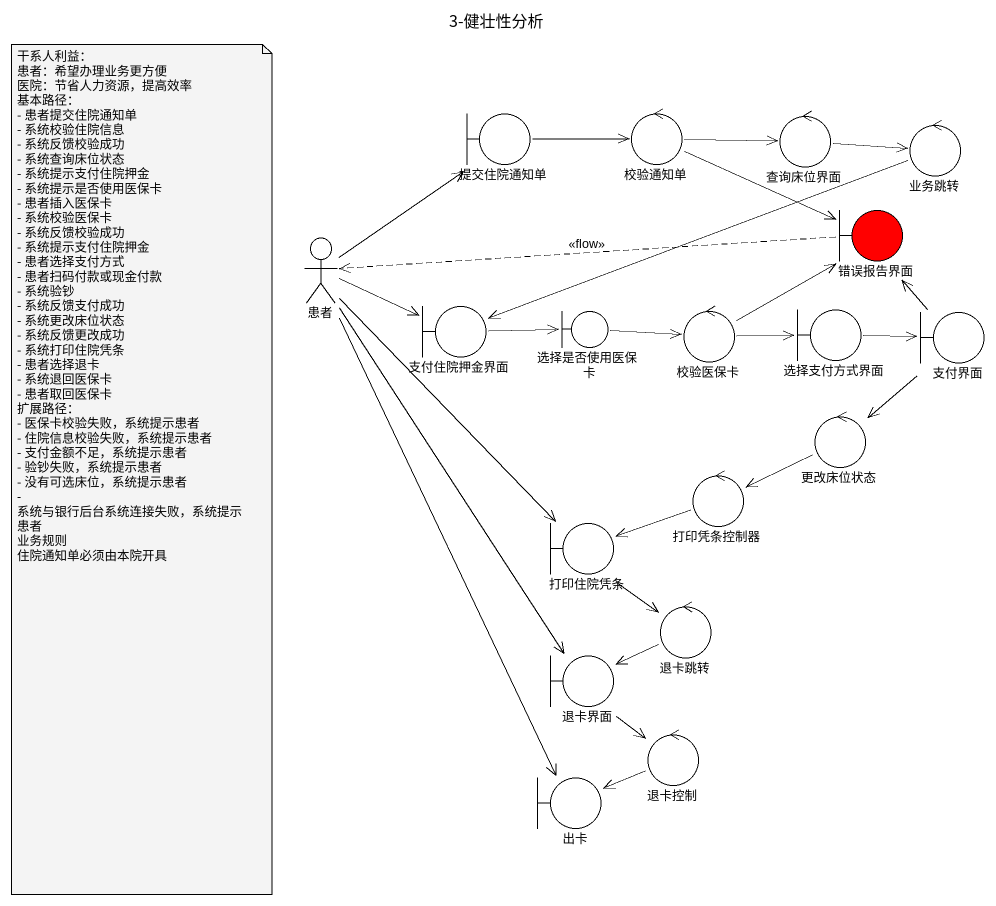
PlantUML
@startuml
title 3-健壮性分析
boundary 提交住院通知单
control 校验通知单
control 查询床位界面
control 业务跳转
boundary 错误报告界面 #FF0000
actor 患者
boundary 支付住院押金界面
boundary 选择是否使用医保卡
control 校验医保卡
boundary 选择支付方式界面
boundary 支付界面
control 更改床位状态
boundary 打印住院凭条
control 打印凭条控制器
control 退卡跳转
boundary 退卡界面
control 退卡控制
boundary 出卡
提交住院通知单 -right-> 校验通知单
校验通知单 -right-> 查询床位界面
校验通知单 -right-> 错误报告界面
查询床位界面 -right-> 业务跳转
业务跳转 -left-> 支付住院押金界面
错误报告界面 .left.> 患者 : <<flow>>
患者 -up-> 提交住院通知单
患者 -right-> 支付住院押金界面
患者 --> 打印住院凭条
患者 --> 退卡界面
患者 --> 出卡
支付住院押金界面 -right-> 选择是否使用医保卡
选择是否使用医保卡 -right-> 校验医保卡
校验医保卡 -up-> 错误报告界面
校验医保卡 -right-> 选择支付方式界面
选择支付方式界面 -right-> 支付界面
支付界面 -up-> 错误报告界面
支付界面 --> 更改床位状态
更改床位状态 -left-> 打印凭条控制器
打印住院凭条 --> 退卡跳转
打印凭条控制器 -left-> 打印住院凭条
退卡跳转 -left-> 退卡界面
退卡界面 --> 退卡控制
退卡控制 -left-> 出卡
note as N1
  干系人利益：
  患者：希望办理业务更方便
  医院：节省人力资源，提高效率
  基本路径：
  - 患者提交住院通知单
  - 系统校验住院信息
  - 系统反馈校验成功
  - 系统查询床位状态
  - 系统提示支付住院押金
  - 系统提示是否使用医保卡
  - 患者插入医保卡
  - 系统校验医保卡
  - 系统反馈校验成功
  - 系统提示支付住院押金
  - 患者选择支付方式
  - 患者扫码付款或现金付款
  - 系统验钞
  - 系统反馈支付成功
  - 系统更改床位状态
  - 系统反馈更改成功
  - 系统打印住院凭条
  - 患者选择退卡
  - 系统退回医保卡
  - 患者取回医保卡
  扩展路径：
  - 医保卡校验失败，系统提示患者
  - 住院信息校验失败，系统提示患者
  - 支付金额不足，系统提示患者
  - 验钞失败，系统提示患者
  - 没有可选床位，系统提示患者
  - 系统与银行后台系统连接失败，系统提示患者
  业务规则
  住院通知单必须由本院开具
end note
@enduml
